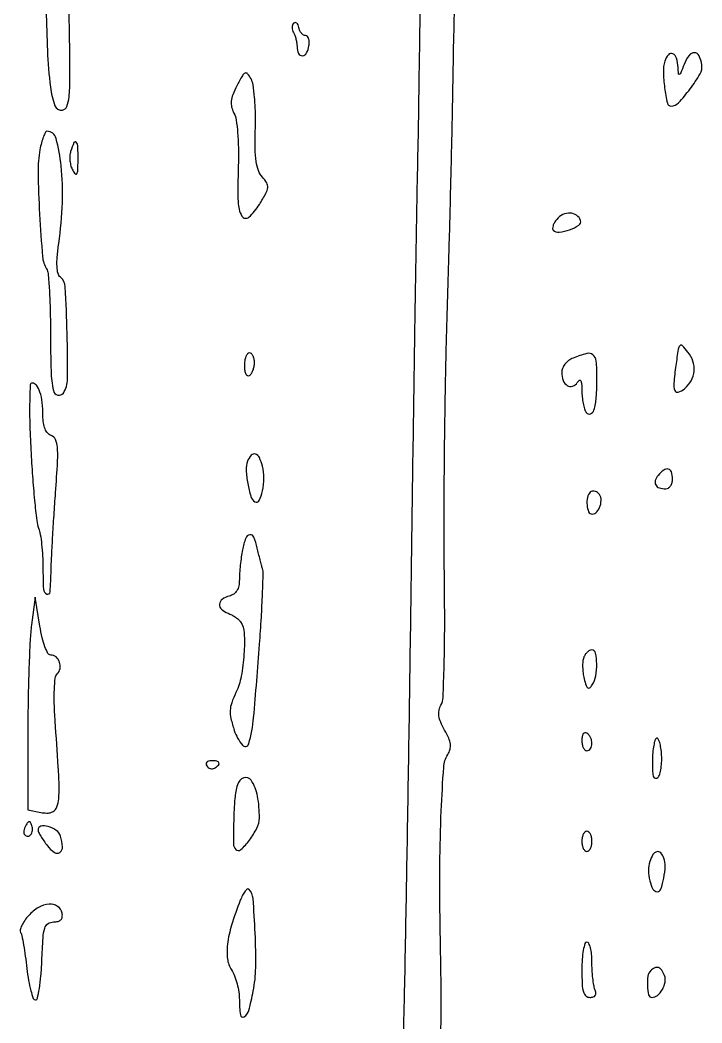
# Model space of a CAD drawing. Extents: x 0 to 5034, y 0 to 2560.
# Drawn here: x 4605.5 to 4740.8, y 1514.9 to 1714.1 of the extents above; entities that cross this region are included whole.
import ezdxf

# ---------------------------------------------------------------- set-up
doc = ezdxf.new("R2010")
doc.units = 0

msp = doc.modelspace()

# ---------------------------------------------------------------- linework, layer by layer
for points in [[(4685.137306, 1738.510146, -0.000346), (4684.837977, 1715.634358, -0.000317), (4684.55747, 1696.169761, -0.001881), (4684.366201, 1686, 0.001545), (4684.163577, 1675.597805, 0.000228), (4683.828198, 1654.546875, 0.000257), (4683.455955, 1629.669203, 0.000221), (4683.089379, 1603.5, -0.000409), (4682.706627, 1576.89137, -0.000428), (4682.285864, 1550.690625, -0.00041), (4681.884556, 1528.064788, -0.001905), (4681.592316, 1515, 0.000447), (4681.153769, 1497.655995, 0.00454)], [(4610.385496, 1723.986599, 0.002721), (4610.894089, 1708.060975, 0.021999), (4611.488166, 1700.775127, 0.054822), (4612.372605, 1697.079207, 0.370244), (4613.884485, 1696.219197, 0.261121), (4614.745194, 1696.948344, 0.063666), (4615.185107, 1698.827455, 0.025949), (4615.366044, 1702.377811, 0.003319), (4615.307951, 1710.016622, 0.003102), (4615.184904, 1716.033976, 0.002012)], [(4688.995407, 1513.104187, 0.012555), (4689.086279, 1520.5, 0.000523), (4689.056477, 1522.64873, 0.000135), (4689.003826, 1526.115625, 0.000137), (4688.941625, 1530.069532, 0.00014), (4688.877613, 1534, -0.00587), (4688.817922, 1546.374649, -0.009156), (4689.086803, 1557.030187, -0.005934), (4689.570424, 1565.749689, -0.122872), (4690.368798, 1568.226764, 0.071471), (4690.830284, 1569.278152, 0.099437), (4690.904746, 1570.300744, 0.073946), (4690.572375, 1571.487104, 0.024751), (4689.754237, 1573.096628, -0.02774), (4688.980436, 1574.641701, -0.064742), (4688.624218, 1575.88267, -0.083334), (4688.641636, 1576.967497, -0.077418), (4689.009364, 1578.017498, 0.112731), (4689.438866, 1579.588434, 0.003941), (4689.658062, 1585.941854, 0.006526), (4689.767235, 1593.996208, 0.003255), (4689.705964, 1604.19384, -0.003853), (4689.651659, 1615.476069, -0.002051), (4689.749312, 1629.43819, -0.002041), (4689.965849, 1643.70322, -0.003174), (4690.280835, 1656, 0.001076), (4690.640489, 1668.062496, 0.000764), (4690.994024, 1681.590625, 0.000771), (4691.291857, 1694.505523, 0.001639), (4691.474141, 1704.5, -0.002431), (4691.644898, 1713.114143, -0.002513), (4691.898013, 1721.631558, -0.002424)]]:
    msp.add_lwpolyline(points, format="xyb")
for points in [[(4659.777186, 1713.450231, 0.11342), (4659.552618, 1713.088135, 0.077409), (4659.468094, 1712.609376, 0.071621), (4659.53213, 1712.09036, 0.072079), (4659.739972, 1711.611717, -0.051325), (4660.0058, 1711.062833, -0.024974), (4660.235108, 1710.31763, -0.024468), (4660.39835, 1709.510901, -0.032342), (4660.462786, 1708.764086, 0.103745), (4660.766606, 1707.455627, 0.314547), (4661.515386, 1707.020523, 0.252095), (4662.343365, 1707.559447, 0.086335), (4662.819551, 1708.960389, 0.046137), (4662.868975, 1709.741366, 0.072962), (4662.752592, 1710.400864, 0.102598), (4662.497607, 1710.841268, 0.213534), (4662.142875, 1711, -0.143631), (4661.737865, 1711.118795, -0.076995), (4661.344313, 1711.466978, -0.066187), (4661.021111, 1711.981784, -0.057009), (4660.823324, 1712.589711, 0.052461), (4660.64753, 1713.147178, 0.118587), (4660.38265, 1713.498245, 0.197393), (4660.077973, 1713.592018, 0.176446)], [(4733.477015, 1705.927582, 0.083995), (4733.17943, 1703.811815, 0.02672), (4733.438757, 1700.628709, 0.01925), (4733.972678, 1697.577147, 0.35348), (4734.68705, 1697, 0.208382), (4736.194409, 1697.65673, 0.027277), (4738.484831, 1700.406642, 0.028617), (4740.463306, 1703.408544, 0.169605), (4740.812213, 1705.22767, 0.073312), (4740.273784, 1707.013219, 0.287647), (4739.348763, 1707.607937, 0.24603), (4738.278288, 1707.062467, 0.060314), (4737.305399, 1705.266994, -0.003928), (4736.624598, 1703.581811, -0.184851), (4736.375562, 1703.318411, -0.523707), (4736.193727, 1703.421804, -0.010099), (4736.106381, 1704.690983, 0.059826), (4735.796043, 1706.520539, 0.214097), (4735.041683, 1707.399318, 0.340919), (4734.179878, 1707.208848, 0.097513)], [(4648.518221, 1701.035235, 0.024064), (4647.713532, 1699.276623, 0.06844), (4647.388274, 1697.972091, 0.088176), (4647.466504, 1696.827061, 0.061261), (4647.932168, 1695.613823, -0.086865), (4648.373118, 1694.263143, -0.016032), (4648.662195, 1691.650601, -0.016052), (4648.810917, 1688.422606, -0.011486), (4648.778268, 1684.80803, 0.013074), (4648.738141, 1677.9561, 0.125781), (4649.510947, 1675.169603, 0.479427), (4650.889849, 1674.952875, 0.069867), (4652.984556, 1677.475012, 0.012588), (4654.276731, 1679.688517, 0.098293), (4654.636016, 1680.820775, 0.16212), (4654.438843, 1681.745252, 0.051041), (4653.590875, 1682.899584, -0.094736), (4652.804213, 1684.192345, -0.053384), (4652.346415, 1685.977176, -0.033476), (4652.144921, 1688.572325, -0.009632), (4652.179983, 1692.601372, 0.013198), (4652.184955, 1695.766336, 0.015765), (4652.016971, 1698.744193, 0.01459), (4651.725327, 1701.224276, 0.092328), (4651.314785, 1702.421412, 0.039967), (4650.627271, 1703.438538, 0.352806), (4650.133744, 1703.54795, 0.150763), (4649.600463, 1703.04165, 0.008706)], [(4609.404742, 1688.343924, 0.051065), (4609.031588, 1683.880302, 0.009303), (4609.340953, 1675.577153, 0.005913), (4609.917152, 1667.075859, 0.124619), (4610.727041, 1664.691657, -0.12413), (4611.034419, 1663.78963, -0.005345), (4611.272943, 1660.423162, -0.008848), (4611.443837, 1656.390146, -0.006163), (4611.5, 1651.834001, 0.007489), (4611.611974, 1644.358791, 0.045951), (4612.079799, 1640.536683, 0.278588), (4612.956008, 1639.609294, 0.327693), (4614.061005, 1640.02896, 0.143077), (4614.886125, 1642.791203, 0.007983), (4614.796203, 1651.860578, 0.00636), (4614.439965, 1661.084954, 0.209683), (4613.465632, 1663.028523, -0.160643), (4612.995638, 1663.778995, -0.048248), (4612.798971, 1665.130303, -0.033978), (4612.83731, 1667.063714, -0.013047), (4613.142775, 1669.7352, 0.025545), (4613.865653, 1677.84864, 0.035617), (4613.622206, 1685.13008, 0.03824), (4612.620741, 1690.600358, 0.34065), (4610.804766, 1692, 0.282646), (4610.489116, 1691.806073, 0.025818), (4610.098926, 1690.926028, 0.027364), (4609.719316, 1689.74499, 0.01771)], [(4615.506405, 1688.020179, 0.061838), (4615.34136, 1687.132417, 0.041809), (4615.365349, 1686.101941, 0.041892), (4615.560007, 1685.09294, 0.06331), (4615.908608, 1684.270179, 0.048786), (4616.438375, 1683.535462, 0.522975), (4616.745147, 1683.570936, 0.114205), (4616.923942, 1684.231001, 0.007249), (4616.969591, 1686.25, 0.010514), (4616.934462, 1688.969078, 0.165689), (4616.610555, 1689.823537, 0.558776), (4616.1615, 1689.760689, 0.026331)], [(4712.015538, 1674.518723, 0.039133), (4711.561352, 1673.875068, 0.055396), (4711.272087, 1673.236936, 0.069908), (4711.176509, 1672.6974, 0.208218), (4711.310929, 1672.355738, 0.232396), (4712.483035, 1671.955947, 0.053522), (4714.57342, 1672.456241, 0.056708), (4716.407665, 1673.353958, 0.343575), (4716.738173, 1674.286882, 0.161137), (4715.968325, 1675.318862, 0.14125), (4714.690916, 1675.755972, 0.123374), (4713.236776, 1675.466565, 0.109461)], [(4735.655077, 1645.500165, 0.011448), (4735.256377, 1641.996954, 0.112002), (4735.452056, 1640.530415, 0.404686), (4736.1348, 1640.203976, 0.092674), (4737.367769, 1640.890258, 0.092382), (4738.687573, 1642.476949, 0.103865), (4739.278283, 1644.369102, 0.103512), (4739.058795, 1646.34418, 0.091175), (4738.065679, 1648.167218, 0.023044), (4736.936111, 1649.437734, 0.432801), (4736.456519, 1649.428648, 0.146418), (4736.126965, 1648.736131, 0.004294)], [(4650, 1645.440983, 0.035659), (4650.068671, 1644.479336, 0.083483), (4650.287316, 1643.794783, 0.1651), (4650.615199, 1643.478234, 0.253782), (4651, 1643.5, 0.111412), (4651.383556, 1643.876024, 0.050262), (4651.70625, 1644.50665, 0.046318), (4651.925923, 1645.270704, 0.046881), (4652, 1646.059017, 0.049547), (4651.926216, 1646.801778, 0.069539), (4651.70625, 1647.429836, 0.089706), (4651.381787, 1647.852535, 0.186414), (4651, 1648, 0.230178), (4650.616918, 1647.813779, 0.073461), (4650.29375, 1647.248289, 0.055981), (4650.073066, 1646.420991, 0.037227)], [(4715.25, 1646.968838, 0.067175), (4714.375865, 1646.472587, 0.064265), (4713.649653, 1645.755844, 0.068142), (4713.165159, 1644.92425, 0.098178), (4713, 1644.091241, 0.090991), (4713.290999, 1642.505425, 0.161729), (4714.121179, 1641.486438, 0.232872), (4715.164768, 1641.372361, 0.165866), (4716.096491, 1642.121885, -0.100114), (4716.484912, 1642.527156, -0.443458), (4716.76953, 1642.461193, -0.110825), (4716.947686, 1641.858704, -0.014139), (4717, 1640.5, 0.024522), (4717.073927, 1639.253592, 0.022804), (4717.270002, 1637.989433, 0.023454), (4717.548379, 1636.882496, 0.068029), (4717.876149, 1636.166154, 0.350627), (4718.691336, 1635.885697, 0.236708), (4719.404741, 1636.632058, 0.057796), (4719.867872, 1639.14149, 0.016762), (4720, 1643.081787, 0.021459), (4719.858549, 1646.376076, 0.202491), (4719.212564, 1647.600703, 0.241108), (4717.96018, 1647.871086, 0.030418)], [(4607.605941, 1628.75, 0.005127), (4607.92876, 1623.50647, 0.006668), (4608.337632, 1618.712127, 0.005104), (4608.773503, 1614.71512, 0.059025), (4609.142692, 1613.1849, -0.047567), (4609.473845, 1611.938014, -0.01359), (4609.748166, 1609.953359, -0.013551), (4609.936999, 1607.685469, -0.013994), (4610, 1605.4349, 0.011422), (4610.100131, 1601.052159, 0.28909), (4610.755089, 1600.1121, 0.513632), (4611.421598, 1600.520325, 0.012403), (4611.622474, 1604.75, -0.006772), (4611.713838, 1607.273054, -0.001845), (4611.926833, 1611.255665, -0.001866), (4612.201974, 1615.77158, -0.00194), (4612.50747, 1620.226731, 0.004078), (4612.904917, 1626.410114, 0.033025), (4612.876533, 1629.249785, 0.08618), (4612.488756, 1630.781487, 0.198678), (4611.642426, 1631.58372, -0.12116), (4610.940364, 1632.07185, -0.082002), (4610.421589, 1632.902147, -0.063527), (4610.10344, 1634.06099, -0.035279), (4610, 1635.525201, 0.026731), (4609.858135, 1638.176889, 0.053258), (4609.413633, 1640.228979, 0.077939), (4608.730793, 1641.555801, 0.239408), (4607.856261, 1642, 0.4011), (4607.471579, 1641.632243, 0.006522), (4607.367366, 1638.369952, 0.011949), (4607.388358, 1634.177337, 0.005583)], [(4650.634176, 1626.489062, 0.104697), (4650.354147, 1624.728925, 0.032316), (4650.66519, 1622.047232, 0.029392), (4651.287828, 1619.490159, 0.181868), (4652.099845, 1618.438292, 0.444309), (4652.92302, 1618.677361, 0.061087), (4653.575164, 1620.581888, 0.048604), (4653.862105, 1623.162201, 0.064972), (4653.589356, 1625.5, 0.050208), (4652.979326, 1627.19092, 0.203038), (4652.175445, 1627.901114, 0.302795), (4651.349521, 1627.676912, 0.088047)], [(4732.131121, 1623.657991, 0.09526), (4731.570404, 1622.638349, 0.21228), (4731.661728, 1621.776087, 0.188284), (4732.388314, 1621.194845, 0.075772), (4733.666667, 1621, 0.148195), (4734.175139, 1621.154091, 0.098894), (4734.608333, 1621.5875, 0.082425), (4734.900407, 1622.235391, 0.064853), (4735, 1623, 0.076667), (4734.792406, 1624.345908, 0.265826), (4734.168827, 1624.92114, 0.221332), (4733.249364, 1624.724985, 0.058126)], [(4718.683333, 1620.35, 0.146654), (4718.120744, 1619.305754, 0.070812), (4718.026444, 1617.775524, 0.080461), (4718.351329, 1616.45033, 0.301083), (4719.031385, 1616, 0.216068), (4719.981064, 1616.430489, 0.104079), (4720.64996, 1617.620178, 0.09835), (4720.80455, 1619.036556, 0.176304), (4720.316116, 1620.083884, 0.070272), (4719.902004, 1620.395494, 0.086013), (4719.444838, 1620.553703, 0.10017), (4719.017102, 1620.537394, 0.137765)], [(4649.625, 1608.875, 0.013817), (4649.385481, 1607.477687, 0.009075), (4649.183594, 1605.857698, 0.009132), (4649.044396, 1604.272229, 0.017329), (4649, 1602.991631, -0.04578), (4648.88273, 1601.713508, -0.091349), (4648.521331, 1600.768261, -0.108179), (4647.897074, 1600.115257, -0.08435), (4647, 1599.710251, 0.092355), (4645.609115, 1599.055507, 0.221952), (4645.06647, 1598.084977, 0.229586), (4645.469094, 1597.072096, 0.097212), (4646.75, 1596.291557, -0.034842), (4647.473876, 1595.965584, -0.028095), (4648.201752, 1595.520373, -0.02892), (4648.829153, 1595.030477, -0.062485), (4649.234687, 1594.572942, -0.140096), (4649.964692, 1592.384968, -0.027049), (4649.920697, 1588.169038, -0.029741), (4649.373291, 1583.77654, -0.065474), (4648.329653, 1580.565099, 0.026323), (4647.476007, 1578.502105, 0.073787), (4647.177747, 1576.97105, 0.069552), (4647.328527, 1575.368115, 0.02153), (4647.989712, 1573.031172, 0.092643), (4649.600788, 1570.106725, 0.602156), (4650.861394, 1570.364235, 0.049549), (4651.83961, 1575.55495, 0.003567), (4653.011865, 1590.154846, 0.003525), (4653.36379, 1595.484366, 0.005114), (4653.593133, 1600.19372, 0.002699), (4653.724719, 1604.175447, 0.083031), (4653.588652, 1605.154846, -0.011171), (4653.386315, 1605.854837, -0.003494), (4653.113886, 1606.912674, -0.00349), (4652.826096, 1608.098494, -0.00385), (4652.564471, 1609.25, 0.041041), (4651.905067, 1611.398828, 0.34194), (4651.083559, 1611.882444, 0.284565), (4650.263711, 1611.217616, 0.034405)], [(4607.739712, 1594, 0.019826), (4607.458882, 1590.920411, 0.004179), (4607.227015, 1585.523307, 0.004372), (4607.065055, 1579.255165, 0.004133), (4607.008692, 1572.866577), (4607, 1557.233154), (4609.578817, 1556.740182, 0.041506), (4610.778671, 1556.612618, 0.090925), (4611.687616, 1556.757808, 0.11662), (4612.343234, 1557.179835, 0.099888), (4612.785524, 1557.873605, 0.071644), (4613.14784, 1559.453803, 0.025856), (4613.218628, 1561.762996, 0.011059), (4613.047417, 1565.726401, 0.001196), (4612.427628, 1574.870082, -0.010093), (4612.252763, 1578.372448, -0.018472), (4612.273459, 1581.231247, -0.017243), (4612.446056, 1583.420875, -0.169664), (4612.841937, 1584.241937, 0.155008), (4613.391378, 1585.30293, 0.125712), (4613.288673, 1586.586403, 0.132903), (4612.594986, 1587.613049, 0.179987), (4611.554868, 1588, -0.272505), (4610.999308, 1588.327074, -0.036759), (4610.407625, 1589.60662, -0.032282), (4609.850539, 1591.439256, -0.01752), (4609.392876, 1593.75), (4608.46204, 1599.5)], [(4717.360768, 1587.497764, 0.070527), (4717.185576, 1586.734373, 0.027158), (4717.15238, 1585.644975, 0.026237), (4717.244331, 1584.442215, 0.029294), (4717.460861, 1583.299919, 0.015859), (4717.846577, 1581.946425, 0.150332), (4718.186713, 1581.457439, 0.365941), (4718.566159, 1581.471488, 0.067125), (4719.053395, 1582.052155, 0.096129), (4719.752075, 1583.8407, 0.048274), (4719.956992, 1586.266575, 0.049664), (4719.719008, 1588.393122, 0.353766), (4718.968615, 1589, 0.124278), (4718.53145, 1588.889635, 0.064308), (4718.070864, 1588.558718, 0.057821), (4717.657938, 1588.072268, 0.055534)], [(4717, 1571.059017, 0.0466), (4717.073608, 1570.270941, 0.066561), (4717.29375, 1569.604836, 0.086673), (4717.618015, 1569.155423, 0.195654), (4718, 1569, 0.142666), (4718.38134, 1569.111069, 0.09965), (4718.70625, 1569.423289, 0.08433), (4718.925146, 1569.890182, 0.067639), (4719, 1570.440983, 0.061875), (4718.925833, 1571.038022, 0.051278), (4718.70625, 1571.640225, 0.053305), (4718.382836, 1572.157656, 0.08825), (4718, 1572.5, 0.202618), (4717.621877, 1572.558599, 0.181468), (4717.29375, 1572.33165, 0.104212), (4717.071541, 1571.804599, 0.047867)], [(4731.75, 1571.42808, 0.136126), (4731.457845, 1570.9024, 0.02038), (4731.220312, 1569.70554, 0.021642), (4731.054914, 1568.23345, 0.017154), (4731, 1566.633333, 0.013545), (4731.05023, 1564.779515, 0.073032), (4731.25, 1563.793937, 0.281066), (4731.603354, 1563.509933, 0.232672), (4732.068221, 1563.668221, 0.124619), (4732.45965, 1564.325034, 0.033591), (4732.729175, 1565.517319, 0.03184), (4732.861379, 1566.958038, 0.028266), (4732.818221, 1568.462968, 0.020517), (4732.643359, 1569.84104, 0.044666), (4732.373165, 1570.871161, 0.087966), (4732.060592, 1571.415478, 0.442679)], [(4642.510081, 1565.983688, 0.090427), (4642.820631, 1565.639411, 0.095498), (4643.22714, 1565.434921, 0.099685), (4643.665803, 1565.401101, 0.108373), (4644.069098, 1565.542705, 0.050477), (4644.838655, 1566.13314, 0.315493), (4644.933879, 1566.592818, 0.25701), (4644.519563, 1566.914842, 0.039415), (4643.440983, 1567, 0.067432), (4642.890269, 1566.925389, 0.140899), (4642.524436, 1566.701458, 0.190788), (4642.397824, 1566.36964, 0.136093)], [(4648.618827, 1562.25, 0.051521), (4648.107876, 1559.500722, 0.013717), (4647.869831, 1555.044576, 0.007631), (4647.82125, 1550.494028, 0.197721), (4648.284994, 1549.381672, 0.401339), (4649.304947, 1549.35915, 0.046567), (4650.991287, 1551.219072, 0.045053), (4652.478889, 1553.627123, 0.112389), (4652.966731, 1555.625, 0.049144), (4652.607559, 1559.965906, 0.10034), (4651.342472, 1563.12619, 0.350704), (4649.87809, 1563.604022, 0.235435)], [(4606.582949, 1554.134215, 0.052326), (4606.327923, 1553.604943, 0.061761), (4606.20609, 1553.06291, 0.07231), (4606.228156, 1552.59012, 0.149701), (4606.399864, 1552.266802, 0.208213), (4607.031223, 1552.018401, 0.228122), (4607.610436, 1552.323111, 0.143258), (4607.913564, 1553.144952, 0.097944), (4607.787251, 1554.138246, 0.033951), (4607.536207, 1554.749629, 0.286646), (4607.294341, 1554.899578, 0.233206), (4607.012891, 1554.759582, 0.024362)], [(4609.022236, 1553.25, 0.111601), (4609.131156, 1552.826827, 0.015102), (4609.576876, 1552.019416, 0.016789), (4610.175008, 1551.0825, 0.013437), (4610.879146, 1550.113968, 0.076533), (4612.266222, 1548.788936, 0.319306), (4613.357573, 1548.798092, 0.25673), (4613.886734, 1549.917295, 0.061673), (4613.49716, 1552.008949, 0.162208), (4612.646249, 1553.178585, 0.087649), (4611.021877, 1553.954023, 0.125145), (4609.588891, 1553.984894, 0.357392)], [(4717, 1551, 0.048028), (4717.073693, 1550.234582, 0.068025), (4717.29375, 1549.5875, 0.088204), (4717.618118, 1549.151477, 0.191087), (4718, 1549, 0.191087), (4718.381882, 1549.151477, 0.088204), (4718.70625, 1549.5875, 0.068025), (4718.926307, 1550.234582, 0.048028), (4719, 1551, 0.048028), (4718.926307, 1551.765418, 0.068025), (4718.70625, 1552.4125, 0.088204), (4718.381882, 1552.848523, 0.191087), (4718, 1553, 0.191087), (4717.618118, 1552.848523, 0.088204), (4717.29375, 1552.4125, 0.068025), (4717.073693, 1551.765418, 0.048028)], [(4730.5, 1547, 0.080193), (4730.232785, 1545.198898, 0.056182), (4730.488999, 1543.159907, 0.061275), (4731.109648, 1541.509236, 0.279116), (4731.950811, 1541, 0.321102), (4732.675777, 1541.519099, 0.032592), (4733.258292, 1543.684175, 0.037097), (4733.551842, 1546.048897, 0.104314), (4733.290014, 1547.686619, 0.096656), (4732.658614, 1548.695686, 0.271453), (4731.889988, 1548.924073, 0.198471), (4731.116383, 1548.356281, 0.059686)], [(4649.181378, 1539.282065, 0.018274), (4647.460006, 1534.356217, 0.04361), (4646.643535, 1530.571658, 0.061387), (4646.635667, 1527.653847, 0.115539), (4647.439184, 1525.452473, -0.052908), (4648.037969, 1524.286195, -0.027684), (4648.54151, 1522.73165, -0.027197), (4648.885849, 1521.063143, -0.037302), (4649, 1519.535183, 0.032119), (4649.193447, 1516.526895, 0.545874), (4649.936447, 1516.174357, 0.189794), (4650.864109, 1517.421985, 0.017452), (4651.757698, 1521.25, 0.044905), (4652.24644, 1525.901924, 0.014937), (4652.143955, 1532.760438, 0.008889), (4651.714492, 1539.61307, 0.178106), (4650.850402, 1541.482931, 0.374252), (4650.548792, 1541.503827, 0.068837), (4650.120382, 1541.076171, 0.045133), (4649.640201, 1540.307914, 0.023924)], [(4607.169605, 1536.265876, 0.029501), (4606.377218, 1535.262994, 0.040534), (4605.797797, 1534.271065, 0.046095), (4605.482109, 1533.420846, 0.207132), (4605.5571, 1532.907611, -0.088574), (4605.810764, 1532.266734, -0.006715), (4606.158393, 1530.427182, -0.009084), (4606.505833, 1528.206178, -0.006787), (4606.810946, 1525.746879, 0.014848), (4607.147284, 1523.352425, 0.02371), (4607.59134, 1521.335021, 0.020215), (4608.073835, 1519.799722, 0.316439), (4608.5, 1519.5, 0.349581), (4608.910883, 1519.827268, 0.015099), (4609.29351, 1521.760516, 0.019986), (4609.607926, 1524.258046, 0.0119), (4609.792064, 1527.25, -0.005971), (4610.019928, 1531.839274, -0.057489), (4610.362352, 1533.760212, -0.170305), (4611.013878, 1534.65637, -0.152361), (4612.115388, 1535, 0.057654), (4613.007508, 1535.103212, 0.143761), (4613.573001, 1535.423942, 0.162228), (4613.834955, 1535.969502, 0.079185), (4613.809936, 1536.75, 0.201947), (4612.916383, 1538.088545, 0.165595), (4611.238895, 1538.5266, 0.11492), (4609.124494, 1537.868796, 0.078329)], [(4717, 1525.5, 0.011469), (4717.065322, 1522.652712, 0.059668), (4717.323045, 1521.105638, 0.137298), (4717.821948, 1520.304827, 0.187333), (4718.606989, 1520, 0.076855), (4719.262395, 1520.101342, 0.176865), (4719.651801, 1520.40165, 0.16701), (4719.769113, 1520.896449, 0.067159), (4719.606989, 1521.581787, -0.050508), (4719.372357, 1522.444737, -0.013659), (4719.178303, 1523.8499, -0.013682), (4719.044609, 1525.465684, -0.013799), (4719, 1527.081787, 0.024098), (4718.927589, 1528.583354, 0.038397), (4718.70625, 1529.849025, 0.045089), (4718.386895, 1530.751827, 0.29316), (4718, 1531, 0.332234), (4717.608967, 1530.707933, 0.026982), (4717.29375, 1529.384375, 0.027868), (4717.072146, 1527.60834, 0.017105)], [(4730.666667, 1525.333333, 0.162363), (4730.119266, 1524.238077, 0.045302), (4730.020194, 1522.297997, 0.0456), (4730.256957, 1520.496234, 0.350646), (4730.877555, 1520, 0.174891), (4731.998467, 1520.404447, 0.088555), (4732.979855, 1521.565848, 0.084938), (4733.530124, 1523.048102, 0.138986), (4733.410264, 1524.373252, 0.059718), (4732.86286, 1525.410239, 0.158606), (4732.204593, 1525.911914, 0.191241), (4731.463663, 1525.881295, 0.091801)]]:
    msp.add_lwpolyline(points, format="xyb", close=True)

doc.saveas('drawing.dxf')
